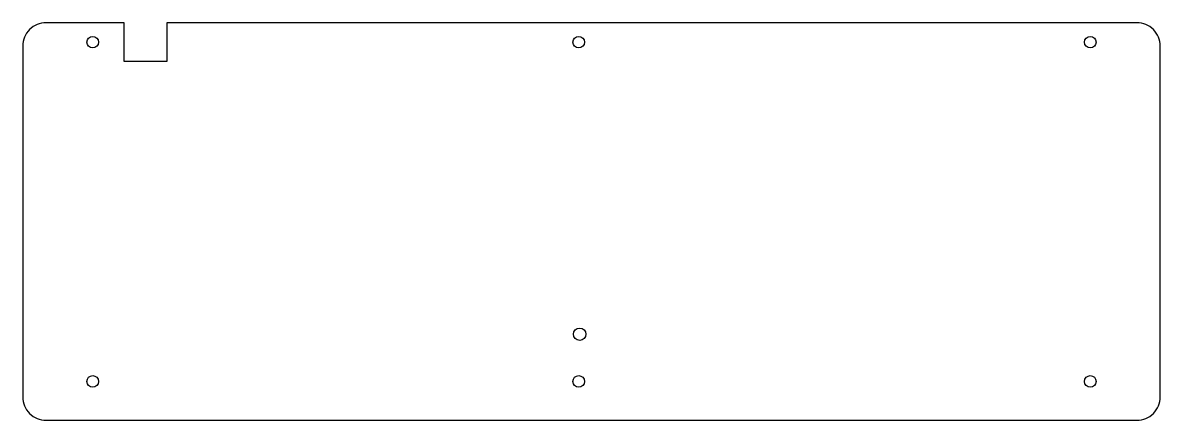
# Model space of a CAD drawing. Header units: millimetres. Extents: x 123 to 415, y 1 to 103.
import ezdxf

# ---------------------------------------------------------------- set-up
doc = ezdxf.new("R2010")
doc.units = ezdxf.units.MM

msp = doc.modelspace()

# ---------------------------------------------------------------- linework, layer by layer
msp.add_lwpolyline([(415.43, 6.96), (415.43, 97.27, 0.414214), (409.43, 103.27), (159.9, 103.27), (159.9, 93.27), (148.9, 93.27), (148.9, 103.27), (128.82, 103.27, 0.414214), (122.82, 97.27), (122.82, 6.96, 0.414214), (128.82, 0.96), (409.43, 0.96, 0.414214)], format="xyb", close=True)
for centre, radius in [((140.82, 98.27), 1.5), ((265.84, 98.27), 1.5), ((397.43, 98.27), 1.5), ((266.09, 23.11), 1.59), ((140.82, 10.96), 1.5), ((265.84, 10.96), 1.5), ((397.43, 10.96), 1.5)]:
    msp.add_circle(centre, radius)

doc.saveas('drawing.dxf')
